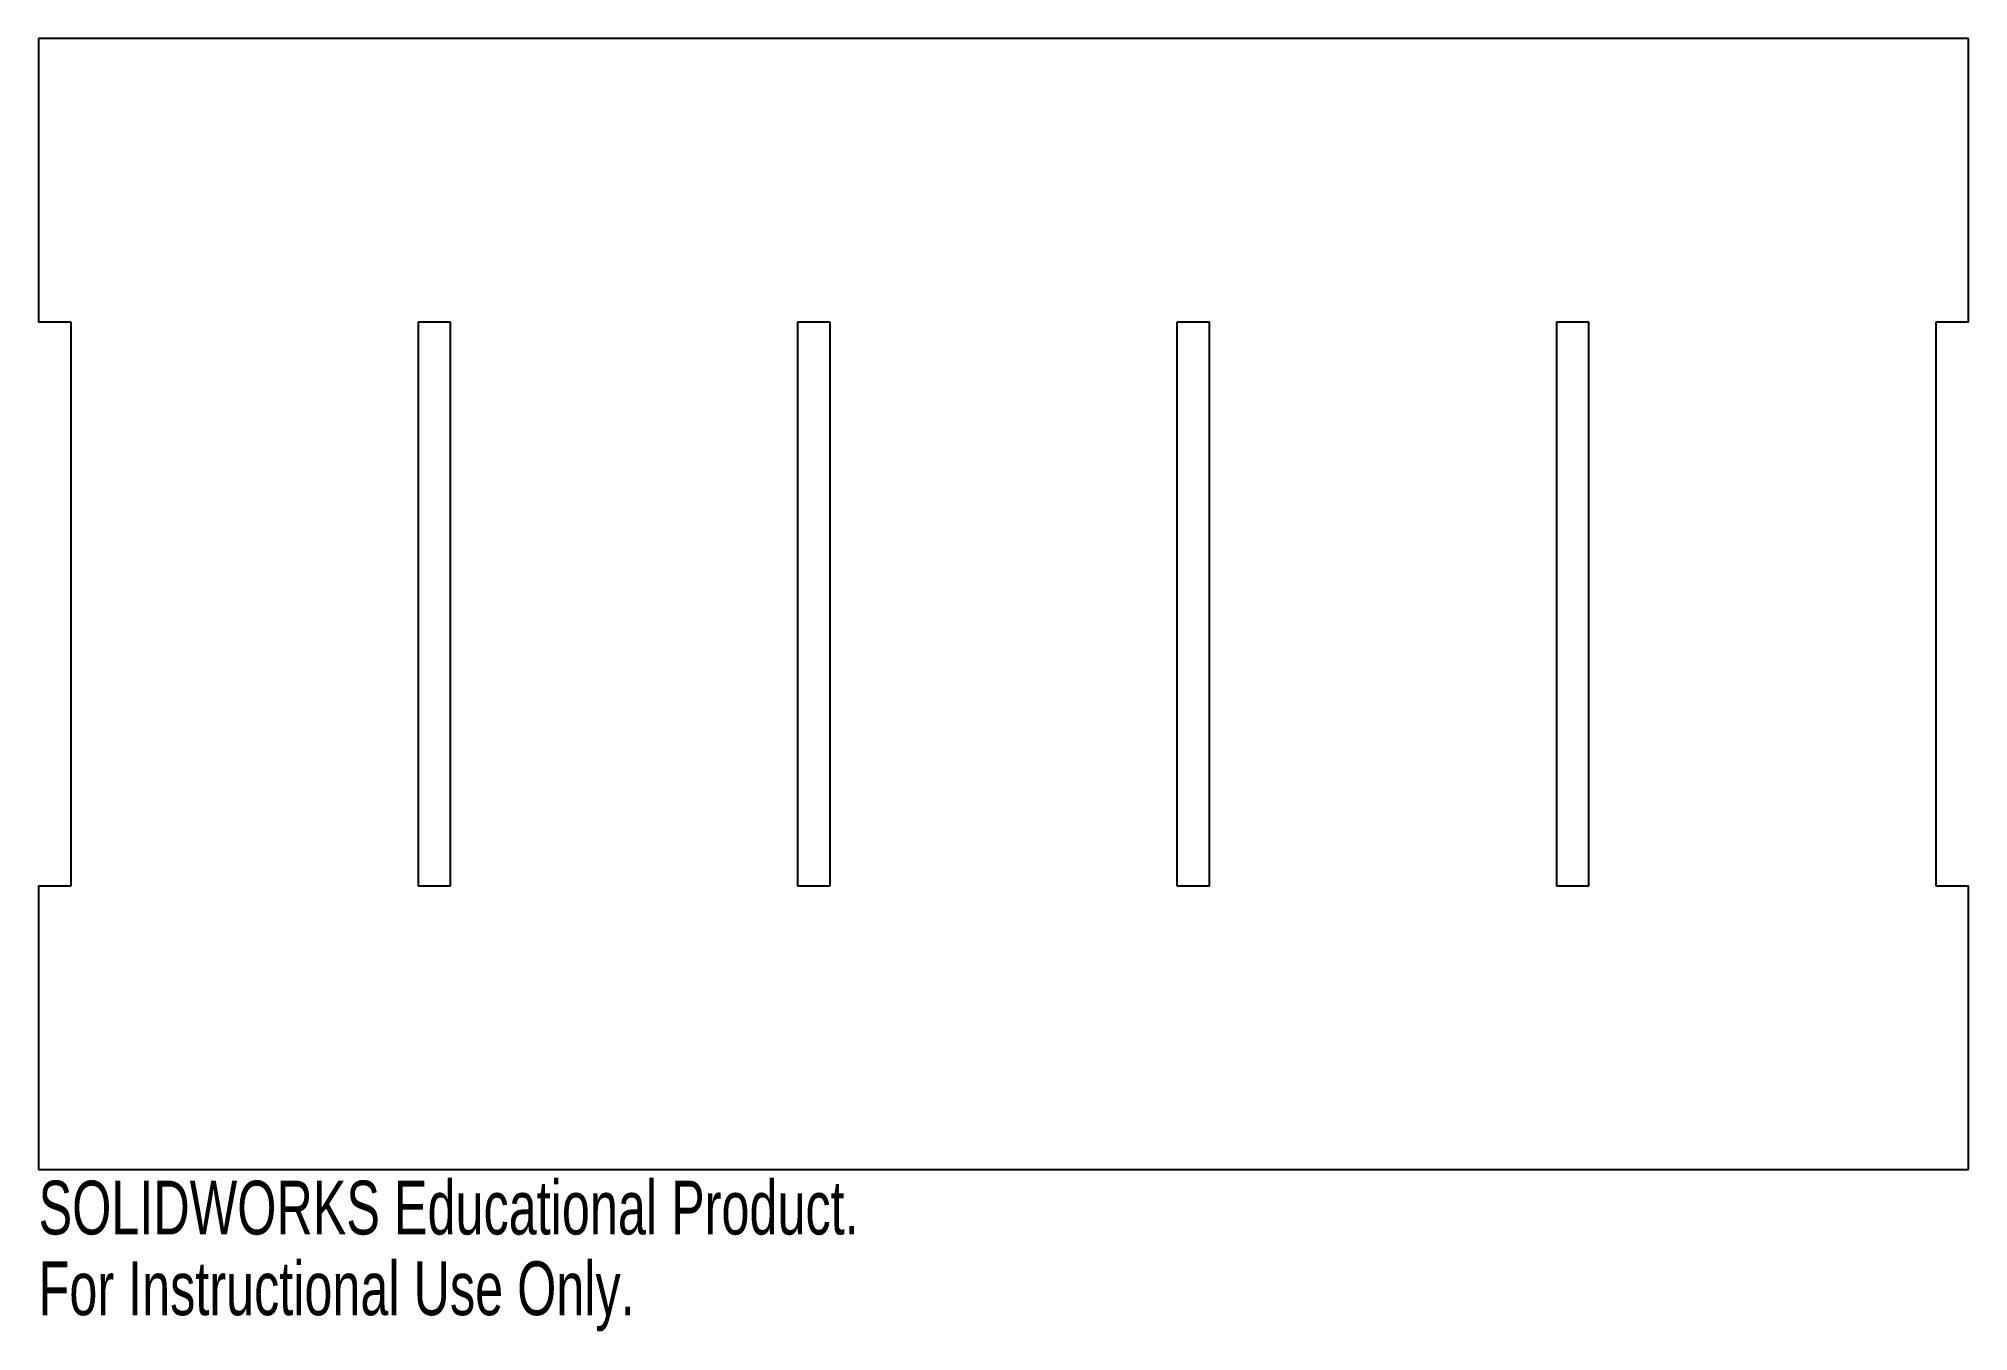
# Model space of a CAD drawing. Header units: millimetres. Extents: x 0 to 173, y -15 to 102.
import ezdxf

# ---------------------------------------------------------------- set-up
doc = ezdxf.new("R2010")
doc.units = ezdxf.units.MM
doc.styles.add('SLDTEXTSTYLE0', font='TXT', dxfattribs={"width": 0.7})

msp = doc.modelspace()

# ---------------------------------------------------------------- linework, layer by layer
at = {"color": 7, "linetype": 'Continuous', "lineweight": 25}
for p, q in [((173.4, 101.6), (0, 101.6)), ((0, 101.6), (0, 76.12)), ((173.4, 76.12), (173.4, 101.6)), ((2.92, 76.12), (0, 76.12)), ((2.92, 25.48), (2.92, 76.12)), ((37.016, 76.12), (34.096, 76.12)), ((34.096, 76.12), (34.096, 25.48)), ((37.016, 25.48), (37.016, 76.12)), ((71.112, 76.12), (68.192, 76.12)), ((68.192, 76.12), (68.192, 25.48)), ((71.112, 25.48), (71.112, 76.12)), ((105.208, 76.12), (102.288, 76.12)), ((102.288, 76.12), (102.288, 25.48)), ((105.208, 25.48), (105.208, 76.12)), ((139.304, 76.12), (136.384, 76.12)), ((136.384, 76.12), (136.384, 25.48)), ((139.304, 25.48), (139.304, 76.12)), ((170.48, 76.12), (170.48, 25.48)), ((173.4, 76.12), (170.48, 76.12)), ((0, 25.48), (2.92, 25.48)), ((0, 25.48), (0, 0)), ((34.096, 25.48), (37.016, 25.48)), ((68.192, 25.48), (71.112, 25.48)), ((102.288, 25.48), (105.208, 25.48)), ((136.384, 25.48), (139.304, 25.48)), ((170.48, 25.48), (173.4, 25.48)), ((173.4, 0), (173.4, 25.48)), ((0, 0), (173.4, 0))]:
    msp.add_line(p, q, dxfattribs=at)

# ---------------------------------------------------------------- texts
at = {"color": 7, "linetype": 'Continuous', "char_height": 4.83362, "attachment_point": 1, "style": 'SLDTEXTSTYLE0'}
for s, insert in [('SOLIDWORKS Educational Product.', (0, -1.02)), ('For Instructional Use Only.', (0, -8.27))]:
    msp.add_mtext(s, dxfattribs=dict(at, insert=insert))

doc.saveas('drawing.dxf')
